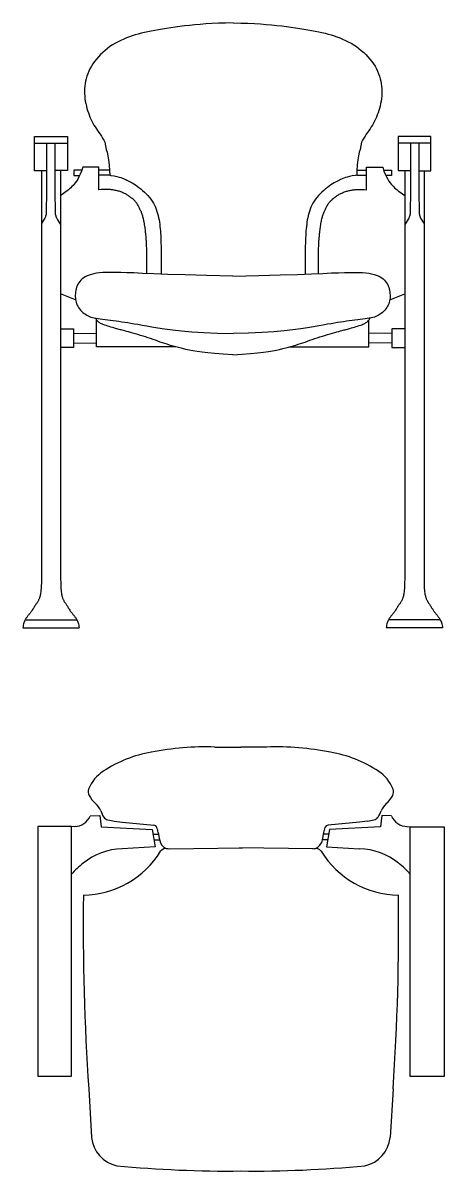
# Model space of a CAD drawing. Header units: millimetres. Extents: x 421 to 3085, y -1408 to 277.
# Drawn here: x 2485.4 to 2544.2, y -1371 to -1210.8 of the extents above; entities that cross this region are included whole.
import ezdxf

# ---------------------------------------------------------------- set-up
doc = ezdxf.new("R2010")
doc.units = ezdxf.units.MM

msp = doc.modelspace()

# ---------------------------------------------------------------- linework, layer by layer
at = {"color": 18, "linetype": 'Continuous', "true_color": 0x000000}
for p, q in [((2493.56, -1231.4), (2492.46, -1231.4)), ((2492.46, -1231.4), (2492.46, -1232.13)), ((2497.45, -1231.4), (2495.95, -1231.4)), ((2531.97, -1231.4), (2533.34, -1231.4)), ((2535.73, -1231.4), (2536.83, -1231.4)), ((2536.83, -1231.4), (2536.83, -1232.13)), ((2492.46, -1232.13), (2493.26, -1232.13)), ((2497.47, -1232.08), (2495.95, -1232.08)), ((2531.95, -1232.08), (2533.34, -1232.08)), ((2536.83, -1232.13), (2536.02, -1232.13)), ((2492.71, -1249.46), (2490.62, -1248.65)), ((2536.58, -1249.46), (2538.66, -1248.65)), ((2492.44, -1254.13), (2495.64, -1254.15)), ((2536.85, -1254.13), (2533.65, -1254.15)), ((2492.44, -1255.48), (2495.63, -1255.5)), ((2536.85, -1255.48), (2533.65, -1255.5)), ((2485.36, -1295.22), (2493.2, -1295.22)), ((2485.68, -1294.08), (2492.88, -1294.08)), ((2543.92, -1295.22), (2536.09, -1295.22)), ((2543.61, -1294.08), (2536.4, -1294.08))]:
    msp.add_line(p, q, dxfattribs=at)
at = {"color": 18, "true_color": 0x000000}
for p, q in [((2512.16, -1311.85), (2515.79, -1311.85)), ((2519.42, -1311.85), (2515.79, -1311.85)), ((2494.76, -1321.45), (2496.1, -1321.39)), ((2496.1, -1321.39), (2496.28, -1322.97)), ((2498.11, -1322.17), (2499.25, -1322.3)), ((2499.25, -1322.3), (2503.63, -1322.74)), ((2532.33, -1322.3), (2527.95, -1322.74)), ((2533.47, -1322.17), (2532.33, -1322.3)), ((2535.47, -1321.39), (2535.29, -1322.97)), ((2536.81, -1321.45), (2535.47, -1321.39)), ((2487.43, -1322.92), (2487.43, -1357.75)), ((2492.14, -1322.92), (2487.43, -1322.92)), ((2492.15, -1357.75), (2492.14, -1322.92)), ((2492.64, -1322.92), (2492.14, -1322.95)), ((2496.28, -1322.97), (2503.41, -1323.33)), ((2503.41, -1323.33), (2503.83, -1325.77)), ((2503.53, -1324), (2504.29, -1324)), ((2504.25, -1323.77), (2504.39, -1324.53)), ((2527.33, -1323.77), (2527.19, -1324.53)), ((2528.05, -1324), (2527.29, -1324)), ((2528.17, -1323.33), (2527.75, -1325.77)), ((2535.29, -1322.97), (2528.17, -1323.33)), ((2538.93, -1322.92), (2539.44, -1322.95)), ((2539.43, -1357.78), (2539.44, -1322.95)), ((2539.44, -1322.95), (2544.15, -1322.95)), ((2544.15, -1322.95), (2544.15, -1357.78)), ((2503.83, -1325.77), (2499.21, -1326.05)), ((2503.66, -1324.78), (2504.45, -1324.78)), ((2504.39, -1324.53), (2504.55, -1325.21)), ((2527.19, -1324.53), (2527.03, -1325.21)), ((2527.92, -1324.78), (2527.13, -1324.78)), ((2527.75, -1325.77), (2532.36, -1326.05)), ((2505.75, -1326.04), (2515.99, -1325.89)), ((2525.83, -1326.04), (2515.58, -1325.89)), ((2487.43, -1357.75), (2492.15, -1357.75)), ((2544.15, -1357.78), (2539.43, -1357.78)), ((2494.55, -1359.5), (2494.95, -1366.28)), ((2537.03, -1359.5), (2536.63, -1366.28))]:
    msp.add_line(p, q, dxfattribs=at)
at = {"color": 18, "linetype": 'Continuous', "true_color": 0x000000}
for points in [[(2514.72, -1210.85), (2513.65, -1210.86), (2512.67, -1210.89), (2511.75, -1210.93), (2510.9, -1210.98), (2510.1, -1211.04), (2509.34, -1211.12), (2508.62, -1211.19), (2507.93, -1211.27), (2507.26, -1211.35), (2506.62, -1211.44), (2506, -1211.52), (2505.41, -1211.61), (2504.83, -1211.7), (2504.29, -1211.79), (2503.76, -1211.88), (2503.26, -1211.98), (2502.78, -1212.07), (2502.32, -1212.17), (2501.87, -1212.28), (2501.45, -1212.39), (2501.03, -1212.51), (2500.62, -1212.64), (2500.22, -1212.78), (2499.82, -1212.94), (2499.43, -1213.1), (2499.03, -1213.28), (2498.64, -1213.48), (2498.26, -1213.68), (2497.88, -1213.91), (2497.51, -1214.14), (2497.16, -1214.4), (2496.82, -1214.67), (2496.5, -1214.95), (2496.19, -1215.25), (2495.89, -1215.56), (2495.62, -1215.88), (2495.36, -1216.21), (2495.13, -1216.55), (2494.91, -1216.89), (2494.72, -1217.24), (2494.55, -1217.58), (2494.41, -1217.93), (2494.28, -1218.27), (2494.18, -1218.62), (2494.1, -1218.97), (2494.04, -1219.31), (2493.99, -1219.66), (2493.96, -1220.01), (2493.95, -1220.36), (2493.96, -1220.71), (2493.98, -1221.06), (2494.02, -1221.41), (2494.07, -1221.76), (2494.13, -1222.1), (2494.21, -1222.43), (2494.29, -1222.76), (2494.39, -1223.07), (2494.49, -1223.38), (2494.6, -1223.68), (2494.72, -1223.98), (2494.85, -1224.26), (2494.98, -1224.54), (2495.13, -1224.81), (2495.28, -1225.08), (2495.44, -1225.34), (2495.61, -1225.6), (2495.78, -1225.86), (2495.95, -1226.12), (2496.13, -1226.38), (2496.31, -1226.65), (2496.48, -1226.92), (2496.65, -1227.19), (2496.81, -1227.49), (2496.97, -1228.48), (2497.11, -1228.88), (2497.22, -1229.36), (2497.32, -1229.93), (2497.4, -1230.63), (2497.45, -1231.47), (2497.47, -1232.08)], [(2514.71, -1210.85), (2515.77, -1210.86), (2516.75, -1210.89), (2517.67, -1210.93), (2518.52, -1210.98), (2519.33, -1211.04), (2520.08, -1211.12), (2520.8, -1211.19), (2521.49, -1211.27), (2522.16, -1211.35), (2522.8, -1211.44), (2523.42, -1211.52), (2524.01, -1211.61), (2524.59, -1211.7), (2525.14, -1211.79), (2525.66, -1211.88), (2526.17, -1211.98), (2526.65, -1212.07), (2527.11, -1212.17), (2527.55, -1212.28), (2527.98, -1212.39), (2528.39, -1212.51), (2528.8, -1212.64), (2529.2, -1212.78), (2529.6, -1212.94), (2529.99, -1213.1), (2530.39, -1213.28), (2530.78, -1213.48), (2531.17, -1213.68), (2531.54, -1213.91), (2531.91, -1214.14), (2532.26, -1214.4), (2532.6, -1214.67), (2532.93, -1214.95), (2533.24, -1215.25), (2533.53, -1215.56), (2533.8, -1215.88), (2534.06, -1216.21), (2534.29, -1216.55), (2534.51, -1216.89), (2534.7, -1217.24), (2534.87, -1217.58), (2535.01, -1217.93), (2535.14, -1218.27), (2535.24, -1218.62), (2535.32, -1218.97), (2535.39, -1219.31), (2535.43, -1219.66), (2535.46, -1220.01), (2535.47, -1220.36), (2535.46, -1220.71), (2535.44, -1221.06), (2535.4, -1221.41), (2535.35, -1221.76), (2535.29, -1222.1), (2535.21, -1222.43), (2535.13, -1222.76), (2535.03, -1223.07), (2534.93, -1223.38), (2534.82, -1223.68), (2534.7, -1223.98), (2534.57, -1224.26), (2534.44, -1224.54), (2534.29, -1224.81), (2534.14, -1225.08), (2533.98, -1225.34), (2533.82, -1225.6), (2533.64, -1225.86), (2533.47, -1226.12), (2533.29, -1226.38), (2533.12, -1226.65), (2532.94, -1226.92), (2532.77, -1227.19), (2532.61, -1227.49), (2532.46, -1228.48), (2532.32, -1228.88), (2532.2, -1229.36), (2532.1, -1229.93), (2532.02, -1230.63), (2531.97, -1231.47), (2531.95, -1232.08)], [(2488.65, -1231.46), (2486.97, -1231.46), (2486.97, -1226.67), (2491.56, -1226.67), (2491.56, -1231.43), (2489.82, -1231.43)], [(2486.97, -1227.59), (2491.56, -1227.59)], [(2488.65, -1227.59), (2488.65, -1230.92), (2488.64, -1233.41), (2488.63, -1235.19), (2488.62, -1236.38), (2488.61, -1237.09), (2488.6, -1237.45), (2488.59, -1237.57), (2488.58, -1237.59), (2488.57, -1237.59), (2488.56, -1237.6), (2488.56, -1237.62), (2488.55, -1237.64), (2488.55, -1237.67), (2488.54, -1237.71), (2488.53, -1237.75), (2488.52, -1237.79), (2488.51, -1237.84), (2488.49, -1237.9), (2488.45, -1237.97), (2488.4, -1238.07), (2488.33, -1238.2), (2488.23, -1238.37), (2488.1, -1238.58), (2487.94, -1238.84)], [(2489.82, -1227.59), (2489.82, -1230.92), (2489.83, -1233.41), (2489.83, -1235.19), (2489.84, -1236.38), (2489.86, -1237.09), (2489.87, -1237.45), (2489.88, -1237.57), (2489.89, -1237.59), (2489.9, -1237.59), (2489.9, -1237.6), (2489.91, -1237.62), (2489.92, -1237.64), (2489.92, -1237.67), (2489.93, -1237.71), (2489.94, -1237.75), (2489.95, -1237.79), (2489.96, -1237.84), (2489.98, -1237.9), (2490.02, -1237.98), (2490.08, -1238.09), (2490.16, -1238.23), (2490.27, -1238.43), (2490.42, -1238.67), (2490.62, -1238.98)], [(2540.64, -1231.46), (2542.32, -1231.46), (2542.32, -1226.67), (2537.73, -1226.67), (2537.73, -1231.43), (2539.47, -1231.43)], [(2542.32, -1227.59), (2537.73, -1227.59)], [(2539.47, -1227.59), (2539.46, -1230.92), (2539.46, -1233.41), (2539.45, -1235.19), (2539.44, -1236.38), (2539.43, -1237.09), (2539.42, -1237.45), (2539.4, -1237.57), (2539.39, -1237.59), (2539.39, -1237.59), (2539.38, -1237.6), (2539.37, -1237.62), (2539.37, -1237.64), (2539.36, -1237.67), (2539.36, -1237.71), (2539.35, -1237.75), (2539.34, -1237.79), (2539.33, -1237.84), (2539.3, -1237.9), (2539.27, -1237.98), (2539.21, -1238.09), (2539.13, -1238.23), (2539.01, -1238.43), (2538.86, -1238.67), (2538.66, -1238.98)], [(2540.63, -1227.59), (2540.64, -1230.92), (2540.64, -1233.41), (2540.65, -1235.19), (2540.66, -1236.38), (2540.67, -1237.09), (2540.69, -1237.45), (2540.7, -1237.57), (2540.71, -1237.59), (2540.72, -1237.59), (2540.72, -1237.6), (2540.73, -1237.62), (2540.73, -1237.64), (2540.74, -1237.67), (2540.74, -1237.71), (2540.75, -1237.75), (2540.76, -1237.79), (2540.78, -1237.84), (2540.8, -1237.9), (2540.83, -1237.97), (2540.88, -1238.07), (2540.95, -1238.2), (2541.05, -1238.37), (2541.18, -1238.58), (2541.35, -1238.84)], [(2493.7, -1230.98), (2493.52, -1231.51), (2493.35, -1231.95), (2493.17, -1232.33), (2493, -1232.65), (2492.83, -1232.92), (2492.67, -1233.14), (2492.51, -1233.34), (2492.35, -1233.52), (2492.2, -1233.67), (2492.05, -1233.83), (2491.88, -1233.98), (2491.7, -1234.13), (2491.49, -1234.29), (2491.24, -1234.47), (2490.96, -1234.67), (2490.62, -1234.89)], [(2495.95, -1234.1), (2495.95, -1230.98), (2493.7, -1230.98)], [(2533.34, -1234.1), (2533.34, -1230.98), (2535.58, -1230.98)], [(2535.58, -1230.98), (2535.76, -1231.51), (2535.94, -1231.95), (2536.11, -1232.33), (2536.28, -1232.65), (2536.45, -1232.92), (2536.61, -1233.14), (2536.77, -1233.34), (2536.93, -1233.52), (2537.08, -1233.67), (2537.24, -1233.83), (2537.4, -1233.98), (2537.59, -1234.13), (2537.8, -1234.29), (2538.04, -1234.47), (2538.33, -1234.67), (2538.66, -1234.89)], [(2487.94, -1231.46), (2487.94, -1288.38)], [(2490.62, -1231.46), (2490.62, -1288.38)], [(2497.47, -1232.08), (2497.63, -1232.1), (2498.1, -1232.19), (2498.48, -1232.27), (2498.78, -1232.34), (2499.03, -1232.41), (2499.24, -1232.49), (2499.41, -1232.56), (2499.57, -1232.63), (2499.72, -1232.69), (2499.88, -1232.77), (2500.05, -1232.85), (2500.23, -1232.94), (2500.42, -1233.04), (2500.63, -1233.15), (2500.84, -1233.28), (2501.07, -1233.43), (2501.31, -1233.6), (2501.56, -1233.79), (2501.81, -1233.99), (2502.07, -1234.2), (2502.32, -1234.43), (2502.57, -1234.67), (2502.8, -1234.92), (2503.02, -1235.18), (2503.23, -1235.44), (2503.41, -1235.71), (2503.57, -1235.99), (2503.72, -1236.27), (2503.85, -1236.55), (2503.97, -1236.84), (2504.07, -1237.13), (2504.16, -1237.42), (2504.24, -1237.72), (2504.3, -1238.02), (2504.36, -1238.32), (2504.41, -1238.63), (2504.45, -1238.93), (2504.49, -1239.24), (2504.52, -1239.55), (2504.55, -1239.86), (2504.57, -1240.17), (2504.59, -1240.49), (2504.61, -1240.82), (2504.62, -1241.17), (2504.63, -1241.55), (2504.64, -1241.95), (2504.64, -1242.4), (2504.65, -1242.89), (2504.65, -1243.42), (2504.66, -1243.97), (2504.66, -1244.52), (2504.66, -1245.05), (2504.66, -1245.52), (2504.66, -1245.88)], [(2531.95, -1232.08), (2531.79, -1232.1), (2531.32, -1232.19), (2530.94, -1232.27), (2530.64, -1232.34), (2530.39, -1232.41), (2530.18, -1232.49), (2530.01, -1232.56), (2529.85, -1232.63), (2529.7, -1232.69), (2529.54, -1232.77), (2529.37, -1232.85), (2529.19, -1232.94), (2529, -1233.04), (2528.79, -1233.15), (2528.58, -1233.28), (2528.35, -1233.43), (2528.11, -1233.6), (2527.86, -1233.79), (2527.61, -1233.99), (2527.35, -1234.2), (2527.1, -1234.43), (2526.86, -1234.67), (2526.62, -1234.92), (2526.4, -1235.18), (2526.2, -1235.44), (2526.01, -1235.71), (2525.85, -1235.99), (2525.7, -1236.27), (2525.57, -1236.55), (2525.45, -1236.84), (2525.35, -1237.13), (2525.26, -1237.42), (2525.19, -1237.72), (2525.12, -1238.02), (2525.06, -1238.32), (2525.01, -1238.63), (2524.97, -1238.93), (2524.93, -1239.24), (2524.9, -1239.55), (2524.87, -1239.86), (2524.85, -1240.17), (2524.83, -1240.49), (2524.82, -1240.82), (2524.8, -1241.17), (2524.79, -1241.55), (2524.78, -1241.95), (2524.78, -1242.4), (2524.77, -1242.89), (2524.77, -1243.42), (2524.76, -1243.97), (2524.76, -1244.52), (2524.76, -1245.05), (2524.76, -1245.52), (2524.76, -1245.88)], [(2538.66, -1231.43), (2538.66, -1288.38)], [(2541.35, -1231.46), (2541.35, -1288.38)], [(2502.66, -1245.86), (2502.67, -1245.1), (2502.67, -1244.41), (2502.67, -1243.79), (2502.67, -1243.24), (2502.66, -1242.75), (2502.64, -1242.32), (2502.63, -1241.94), (2502.61, -1241.6), (2502.6, -1241.3), (2502.58, -1241.04), (2502.57, -1240.81), (2502.55, -1240.6), (2502.53, -1240.41), (2502.51, -1240.23), (2502.49, -1240.05), (2502.47, -1239.88), (2502.45, -1239.71), (2502.42, -1239.53), (2502.4, -1239.35), (2502.37, -1239.17), (2502.34, -1238.99), (2502.31, -1238.82), (2502.28, -1238.65), (2502.25, -1238.49), (2502.22, -1238.33), (2502.19, -1238.18), (2502.16, -1238.04), (2502.12, -1237.91), (2502.09, -1237.78), (2502.05, -1237.66), (2502.01, -1237.54), (2501.97, -1237.42), (2501.93, -1237.31), (2501.89, -1237.21), (2501.84, -1237.1), (2501.79, -1237), (2501.74, -1236.9), (2501.69, -1236.8), (2501.64, -1236.7), (2501.59, -1236.6), (2501.53, -1236.5), (2501.48, -1236.39), (2501.43, -1236.29), (2501.37, -1236.19), (2501.31, -1236.08), (2501.24, -1235.98), (2501.17, -1235.88), (2501.09, -1235.79), (2501.01, -1235.69), (2500.92, -1235.6), (2500.83, -1235.52), (2500.73, -1235.43), (2500.63, -1235.35), (2500.53, -1235.27), (2500.44, -1235.2), (2500.34, -1235.13), (2500.24, -1235.06), (2500.15, -1234.99), (2500.06, -1234.92), (2499.96, -1234.86), (2499.86, -1234.8), (2499.76, -1234.74), (2499.66, -1234.68), (2499.54, -1234.62), (2499.43, -1234.57), (2499.3, -1234.52), (2499.17, -1234.47), (2499.04, -1234.42), (2498.91, -1234.37), (2498.78, -1234.33), (2498.64, -1234.29), (2498.52, -1234.25), (2498.39, -1234.22), (2498.27, -1234.2), (2498.16, -1234.17), (2498.04, -1234.15), (2497.93, -1234.13), (2497.81, -1234.11), (2497.7, -1234.1), (2497.58, -1234.09), (2497.46, -1234.08), (2497.33, -1234.08), (2497.18, -1234.07), (2497.01, -1234.07), (2496.81, -1234.08), (2496.57, -1234.08), (2496.28, -1234.09), (2495.95, -1234.1)], [(2526.62, -1245.86), (2526.61, -1245.1), (2526.61, -1244.41), (2526.61, -1243.79), (2526.62, -1243.24), (2526.63, -1242.75), (2526.64, -1242.32), (2526.66, -1241.94), (2526.67, -1241.6), (2526.69, -1241.3), (2526.7, -1241.04), (2526.72, -1240.81), (2526.74, -1240.6), (2526.75, -1240.41), (2526.77, -1240.23), (2526.79, -1240.05), (2526.81, -1239.88), (2526.84, -1239.71), (2526.86, -1239.53), (2526.89, -1239.35), (2526.91, -1239.17), (2526.94, -1238.99), (2526.97, -1238.82), (2527, -1238.65), (2527.03, -1238.49), (2527.06, -1238.33), (2527.09, -1238.18), (2527.13, -1238.04), (2527.16, -1237.91), (2527.2, -1237.78), (2527.23, -1237.66), (2527.27, -1237.54), (2527.31, -1237.42), (2527.35, -1237.31), (2527.4, -1237.21), (2527.44, -1237.1), (2527.49, -1237), (2527.54, -1236.9), (2527.59, -1236.8), (2527.64, -1236.7), (2527.7, -1236.6), (2527.75, -1236.5), (2527.8, -1236.39), (2527.86, -1236.29), (2527.92, -1236.19), (2527.98, -1236.08), (2528.05, -1235.98), (2528.12, -1235.88), (2528.19, -1235.79), (2528.28, -1235.69), (2528.36, -1235.6), (2528.46, -1235.52), (2528.55, -1235.43), (2528.65, -1235.35), (2528.75, -1235.27), (2528.85, -1235.2), (2528.95, -1235.13), (2529.04, -1235.06), (2529.13, -1234.99), (2529.23, -1234.92), (2529.32, -1234.86), (2529.42, -1234.8), (2529.52, -1234.74), (2529.63, -1234.68), (2529.74, -1234.62), (2529.86, -1234.57), (2529.98, -1234.52), (2530.11, -1234.47), (2530.24, -1234.42), (2530.38, -1234.37), (2530.51, -1234.33), (2530.64, -1234.29), (2530.77, -1234.25), (2530.89, -1234.22), (2531.01, -1234.2), (2531.13, -1234.17), (2531.24, -1234.15), (2531.36, -1234.13), (2531.47, -1234.11), (2531.59, -1234.1), (2531.7, -1234.09), (2531.83, -1234.08), (2531.96, -1234.08), (2532.1, -1234.07), (2532.28, -1234.07), (2532.48, -1234.08), (2532.72, -1234.08), (2533, -1234.09), (2533.34, -1234.1)], [(2514.64, -1246.18), (2511, -1246.08), (2508, -1246), (2505.57, -1245.91), (2503.62, -1245.84), (2502.07, -1245.78), (2500.84, -1245.72), (2499.86, -1245.68), (2499.03, -1245.65), (2498.3, -1245.63), (2497.65, -1245.63), (2497.06, -1245.64), (2496.53, -1245.66), (2496.06, -1245.7), (2495.64, -1245.75), (2495.26, -1245.82), (2494.91, -1245.91), (2494.6, -1246.01), (2494.32, -1246.12), (2494.06, -1246.25), (2493.84, -1246.4), (2493.63, -1246.55), (2493.45, -1246.72), (2493.29, -1246.9), (2493.16, -1247.09), (2493.04, -1247.29), (2492.94, -1247.49), (2492.86, -1247.7), (2492.79, -1247.92), (2492.74, -1248.14), (2492.71, -1248.36), (2492.68, -1248.58), (2492.67, -1248.79), (2492.67, -1249), (2492.68, -1249.21), (2492.7, -1249.41), (2492.73, -1249.61), (2492.78, -1249.81), (2492.84, -1250), (2492.92, -1250.19), (2493.01, -1250.37), (2493.13, -1250.55), (2493.25, -1250.73), (2493.4, -1250.9), (2493.55, -1251.06), (2493.72, -1251.21), (2493.89, -1251.36), (2494.08, -1251.48), (2494.26, -1251.6), (2494.46, -1251.7), (2494.66, -1251.79), (2494.86, -1251.86), (2495.08, -1251.93), (2495.32, -1251.99), (2495.58, -1252.04), (2495.85, -1252.09), (2496.15, -1252.13), (2496.47, -1252.18), (2496.82, -1252.22), (2497.19, -1252.27), (2497.57, -1252.31), (2497.97, -1252.36), (2498.37, -1252.41), (2498.77, -1252.46), (2499.18, -1252.52), (2499.59, -1252.58), (2500, -1252.64), (2500.44, -1252.71), (2500.91, -1252.79), (2501.42, -1252.88), (2501.99, -1252.98), (2502.64, -1253.09), (2503.37, -1253.22), (2504.19, -1253.36), (2505.14, -1253.51), (2506.23, -1253.66), (2507.48, -1253.8), (2508.93, -1253.93), (2510.6, -1254.04), (2512.51, -1254.11), (2514.69, -1254.14)], [(2514.64, -1246.18), (2518.28, -1246.08), (2521.28, -1246), (2523.71, -1245.91), (2525.66, -1245.84), (2527.21, -1245.78), (2528.44, -1245.72), (2529.43, -1245.68), (2530.25, -1245.65), (2530.98, -1245.63), (2531.64, -1245.63), (2532.23, -1245.64), (2532.75, -1245.66), (2533.23, -1245.7), (2533.65, -1245.75), (2534.03, -1245.82), (2534.37, -1245.91), (2534.68, -1246.01), (2534.97, -1246.12), (2535.22, -1246.25), (2535.45, -1246.4), (2535.65, -1246.55), (2535.83, -1246.72), (2535.99, -1246.9), (2536.13, -1247.09), (2536.25, -1247.29), (2536.34, -1247.49), (2536.42, -1247.7), (2536.49, -1247.92), (2536.54, -1248.14), (2536.58, -1248.36), (2536.6, -1248.58), (2536.61, -1248.79), (2536.62, -1249), (2536.61, -1249.21), (2536.59, -1249.41), (2536.55, -1249.61), (2536.51, -1249.81), (2536.44, -1250), (2536.37, -1250.19), (2536.27, -1250.37), (2536.16, -1250.55), (2536.03, -1250.73), (2535.89, -1250.9), (2535.73, -1251.06), (2535.57, -1251.21), (2535.39, -1251.36), (2535.21, -1251.48), (2535.02, -1251.6), (2534.83, -1251.7), (2534.63, -1251.79), (2534.42, -1251.86), (2534.2, -1251.93), (2533.96, -1251.99), (2533.71, -1252.04), (2533.43, -1252.09), (2533.13, -1252.13), (2532.81, -1252.18), (2532.46, -1252.22), (2532.1, -1252.27), (2531.71, -1252.31), (2531.32, -1252.36), (2530.92, -1252.41), (2530.51, -1252.46), (2530.1, -1252.52), (2529.7, -1252.58), (2529.28, -1252.64), (2528.85, -1252.71), (2528.38, -1252.79), (2527.86, -1252.88), (2527.29, -1252.98), (2526.65, -1253.09), (2525.92, -1253.22), (2525.09, -1253.36), (2524.15, -1253.51), (2523.06, -1253.66), (2521.81, -1253.8), (2520.37, -1253.93), (2518.72, -1254.04), (2516.83, -1254.11), (2514.69, -1254.14)], [(2514.64, -1257.12), (2513.3, -1257.03), (2512.15, -1256.94), (2511.18, -1256.85), (2510.36, -1256.76), (2509.66, -1256.66), (2509.07, -1256.56), (2508.55, -1256.47), (2508.08, -1256.37), (2507.65, -1256.27), (2507.25, -1256.17), (2506.87, -1256.08), (2506.5, -1255.98), (2506.15, -1255.88), (2505.82, -1255.78), (2505.49, -1255.67), (2505.16, -1255.57), (2504.84, -1255.46), (2504.52, -1255.35), (2504.19, -1255.23), (2503.86, -1255.11), (2503.53, -1255), (2503.19, -1254.88), (2502.85, -1254.76), (2502.49, -1254.64), (2502.13, -1254.53), (2501.76, -1254.42), (2501.4, -1254.31), (2501.04, -1254.21), (2500.7, -1254.11), (2500.38, -1254.02), (2500.09, -1253.94), (2499.83, -1253.87), (2499.6, -1253.81), (2499.41, -1253.76), (2499.23, -1253.71), (2499.08, -1253.67), (2498.93, -1253.63), (2498.78, -1253.6), (2498.63, -1253.55), (2498.46, -1253.51), (2498.27, -1253.45), (2498.07, -1253.39), (2497.86, -1253.33), (2497.64, -1253.26), (2497.42, -1253.2), (2497.2, -1253.13), (2496.99, -1253.06), (2496.8, -1252.99), (2496.63, -1252.93), (2496.47, -1252.87), (2496.34, -1252.81), (2496.21, -1252.75), (2496.1, -1252.69), (2496.01, -1252.63), (2495.92, -1252.57), (2495.84, -1252.5), (2495.77, -1252.44), (2495.71, -1252.37), (2495.66, -1252.3), (2495.61, -1252.23), (2495.56, -1252.17), (2495.53, -1252.11), (2495.5, -1252.06), (2495.48, -1252.02)], [(2514.64, -1257.12), (2515.98, -1257.03), (2517.13, -1256.94), (2518.1, -1256.85), (2518.93, -1256.76), (2519.62, -1256.66), (2520.22, -1256.56), (2520.74, -1256.47), (2521.2, -1256.37), (2521.63, -1256.27), (2522.04, -1256.17), (2522.42, -1256.08), (2522.78, -1255.98), (2523.13, -1255.88), (2523.47, -1255.78), (2523.8, -1255.67), (2524.12, -1255.57), (2524.44, -1255.46), (2524.77, -1255.35), (2525.09, -1255.23), (2525.42, -1255.11), (2525.75, -1255), (2526.09, -1254.88), (2526.44, -1254.76), (2526.79, -1254.64), (2527.16, -1254.53), (2527.52, -1254.42), (2527.88, -1254.31), (2528.24, -1254.21), (2528.58, -1254.11), (2528.9, -1254.02), (2529.2, -1253.94), (2529.46, -1253.87), (2529.68, -1253.81), (2529.88, -1253.76), (2530.05, -1253.71), (2530.21, -1253.67), (2530.36, -1253.63), (2530.5, -1253.6), (2530.66, -1253.55), (2530.83, -1253.51), (2531.01, -1253.45), (2531.21, -1253.39), (2531.43, -1253.33), (2531.65, -1253.26), (2531.87, -1253.2), (2532.08, -1253.13), (2532.29, -1253.06), (2532.48, -1252.99), (2532.66, -1252.93), (2532.81, -1252.87), (2532.95, -1252.81), (2533.07, -1252.75), (2533.18, -1252.69), (2533.28, -1252.63), (2533.36, -1252.57), (2533.44, -1252.5), (2533.51, -1252.44), (2533.57, -1252.37), (2533.63, -1252.3), (2533.68, -1252.23), (2533.72, -1252.17), (2533.75, -1252.11), (2533.78, -1252.06), (2533.81, -1252.02)], [(2490.62, -1253.5), (2492.44, -1253.5), (2492.44, -1256.1), (2490.62, -1256.1)], [(2506.69, -1256.03), (2495.63, -1256.03), (2495.65, -1252.29)], [(2522.59, -1256.03), (2533.65, -1256.03), (2533.64, -1252.29)], [(2538.66, -1253.5), (2536.85, -1253.5), (2536.85, -1256.1), (2538.66, -1256.1)], [(2487.94, -1288.38), (2487.93, -1288.92), (2487.91, -1289.35), (2487.89, -1289.7), (2487.87, -1289.99), (2487.85, -1290.21), (2487.83, -1290.38), (2487.8, -1290.53), (2487.77, -1290.65), (2487.75, -1290.77), (2487.72, -1290.88), (2487.69, -1290.98), (2487.65, -1291.07), (2487.62, -1291.16), (2487.58, -1291.25), (2487.55, -1291.33), (2487.51, -1291.41), (2487.47, -1291.48), (2487.42, -1291.55), (2487.38, -1291.62), (2487.33, -1291.7), (2487.28, -1291.77), (2487.23, -1291.85), (2487.17, -1291.93), (2487.12, -1292.01), (2487.05, -1292.11), (2486.99, -1292.21), (2486.93, -1292.31), (2486.86, -1292.42), (2486.8, -1292.53), (2486.73, -1292.63), (2486.66, -1292.73), (2486.6, -1292.83), (2486.53, -1292.92), (2486.47, -1293.01), (2486.41, -1293.09), (2486.35, -1293.16), (2486.29, -1293.24), (2486.23, -1293.31), (2486.17, -1293.38), (2486.11, -1293.45), (2486.05, -1293.52), (2486, -1293.6), (2485.94, -1293.67), (2485.89, -1293.75), (2485.83, -1293.83), (2485.78, -1293.91), (2485.72, -1294), (2485.67, -1294.09), (2485.62, -1294.19), (2485.56, -1294.29), (2485.52, -1294.41), (2485.47, -1294.53), (2485.43, -1294.67), (2485.4, -1294.84), (2485.38, -1295.02), (2485.36, -1295.22)], [(2490.62, -1288.38), (2490.63, -1288.92), (2490.65, -1289.35), (2490.66, -1289.7), (2490.68, -1289.99), (2490.71, -1290.21), (2490.73, -1290.38), (2490.76, -1290.53), (2490.78, -1290.65), (2490.81, -1290.77), (2490.84, -1290.88), (2490.87, -1290.98), (2490.9, -1291.07), (2490.94, -1291.16), (2490.97, -1291.25), (2491.01, -1291.33), (2491.05, -1291.41), (2491.09, -1291.48), (2491.13, -1291.55), (2491.18, -1291.62), (2491.23, -1291.7), (2491.28, -1291.77), (2491.33, -1291.85), (2491.38, -1291.93), (2491.44, -1292.01), (2491.5, -1292.11), (2491.56, -1292.21), (2491.63, -1292.31), (2491.69, -1292.42), (2491.76, -1292.53), (2491.83, -1292.63), (2491.89, -1292.73), (2491.96, -1292.83), (2492.02, -1292.92), (2492.09, -1293.01), (2492.15, -1293.09), (2492.21, -1293.16), (2492.27, -1293.24), (2492.33, -1293.31), (2492.39, -1293.38), (2492.45, -1293.45), (2492.5, -1293.52), (2492.56, -1293.6), (2492.62, -1293.67), (2492.67, -1293.75), (2492.73, -1293.83), (2492.78, -1293.91), (2492.83, -1294), (2492.89, -1294.09), (2492.94, -1294.19), (2492.99, -1294.29), (2493.04, -1294.41), (2493.08, -1294.53), (2493.12, -1294.67), (2493.16, -1294.84), (2493.18, -1295.02), (2493.2, -1295.22)], [(2538.66, -1288.38), (2538.65, -1288.92), (2538.64, -1289.35), (2538.62, -1289.7), (2538.6, -1289.99), (2538.58, -1290.21), (2538.55, -1290.38), (2538.53, -1290.53), (2538.5, -1290.65), (2538.47, -1290.77), (2538.44, -1290.88), (2538.41, -1290.98), (2538.38, -1291.07), (2538.35, -1291.16), (2538.31, -1291.25), (2538.28, -1291.33), (2538.24, -1291.41), (2538.2, -1291.48), (2538.15, -1291.55), (2538.11, -1291.62), (2538.06, -1291.7), (2538.01, -1291.77), (2537.96, -1291.85), (2537.9, -1291.93), (2537.84, -1292.01), (2537.78, -1292.11), (2537.72, -1292.21), (2537.66, -1292.31), (2537.59, -1292.42), (2537.52, -1292.53), (2537.46, -1292.63), (2537.39, -1292.73), (2537.32, -1292.83), (2537.26, -1292.92), (2537.2, -1293.01), (2537.13, -1293.09), (2537.07, -1293.16), (2537.01, -1293.24), (2536.95, -1293.31), (2536.9, -1293.38), (2536.84, -1293.45), (2536.78, -1293.52), (2536.72, -1293.6), (2536.67, -1293.67), (2536.61, -1293.75), (2536.56, -1293.83), (2536.5, -1293.91), (2536.45, -1294), (2536.4, -1294.09), (2536.34, -1294.19), (2536.29, -1294.29), (2536.24, -1294.41), (2536.2, -1294.53), (2536.16, -1294.67), (2536.13, -1294.84), (2536.1, -1295.02), (2536.09, -1295.22)], [(2541.35, -1288.38), (2541.36, -1288.92), (2541.37, -1289.35), (2541.39, -1289.7), (2541.41, -1289.99), (2541.43, -1290.21), (2541.46, -1290.38), (2541.48, -1290.53), (2541.51, -1290.65), (2541.54, -1290.77), (2541.57, -1290.88), (2541.6, -1290.98), (2541.63, -1291.07), (2541.66, -1291.16), (2541.7, -1291.25), (2541.74, -1291.33), (2541.78, -1291.41), (2541.82, -1291.48), (2541.86, -1291.55), (2541.91, -1291.62), (2541.95, -1291.7), (2542, -1291.77), (2542.06, -1291.85), (2542.11, -1291.93), (2542.17, -1292.01), (2542.23, -1292.11), (2542.29, -1292.21), (2542.36, -1292.31), (2542.42, -1292.42), (2542.49, -1292.53), (2542.56, -1292.63), (2542.62, -1292.73), (2542.69, -1292.83), (2542.75, -1292.92), (2542.82, -1293.01), (2542.88, -1293.09), (2542.94, -1293.16), (2543, -1293.24), (2543.06, -1293.31), (2543.12, -1293.38), (2543.17, -1293.45), (2543.23, -1293.52), (2543.29, -1293.6), (2543.34, -1293.67), (2543.4, -1293.75), (2543.45, -1293.83), (2543.51, -1293.91), (2543.56, -1294), (2543.62, -1294.09), (2543.67, -1294.19), (2543.72, -1294.29), (2543.77, -1294.41), (2543.81, -1294.53), (2543.85, -1294.67), (2543.88, -1294.84), (2543.91, -1295.02), (2543.92, -1295.22)]]:
    msp.add_lwpolyline(points, dxfattribs=at)
at = {"color": 18, "true_color": 0x000000}
for centre, radius, start, end in [((2506.1, -1329.59), 17.25, 99.4024, 123.5003), ((2510.77, -1349.63), 37.81, 87.8899, 101.41), ((2520.81, -1349.63), 37.81, 78.59, 92.1101), ((2525.47, -1329.59), 17.25, 56.4997, 80.5976), ((2499.45, -1319.65), 5.29, 122.6299, 158.673), ((2532.12, -1319.65), 5.29, 21.327, 57.3701), ((2495.68, -1318.06), 1.21, 163.7147, 205.731), ((2535.89, -1318.06), 1.21, 334.269, 16.2853), ((2498.05, -1316.76), 3.9, 207.9167, 229.179), ((2533.53, -1316.76), 3.9, 310.821, 332.0833), ((2493.41, -1321.93), 3.04, 22.8725, 46.8143), ((2501.08, -1318.92), 5.2, 200.5642, 211.491), ((2530.5, -1318.92), 5.2, 328.509, 339.4358), ((2538.17, -1321.93), 3.04, 133.1857, 157.1275), ((2492.48, -1320.41), 2.52, 271.9236, 335.2138), ((2497.43, -1321.06), 0.972, 216.1648, 256.4476), ((2498.63, -1316.68), 5.51, 255.0746, 264.6449), ((2532.95, -1316.68), 5.51, 275.3551, 284.9254), ((2534.14, -1321.06), 0.972, 283.5524, 323.8352), ((2539.09, -1320.41), 2.52, 204.7862, 268.0764), ((2503.54, -1323.29), 0.562, 87.7773, 87.976), ((2503.54, -1323.29), 0.562, 21.709, 80.7421), ((2501.1, -1324.25), 3.18, 8.7044, 21.4915), ((2530.47, -1324.25), 3.18, 158.5085, 171.2956), ((2528.04, -1323.29), 0.562, 99.2579, 158.291), ((2528.04, -1323.29), 0.562, 92.024, 92.2227), ((2505.79, -1324.7), 1.34, 202.61, 268.3163), ((2525.79, -1324.7), 1.34, 271.6837, 337.39), ((2499.31, -1334.72), 8.67, 90.6432, 129.7631), ((2493.64, -1319.63), 12.85, 270.6707, 328.3507), ((2505.39, -1327.05), 1.05, 78.6245, 140.0105), ((2526.19, -1327.05), 1.05, 39.9895, 101.3755), ((2537.93, -1319.63), 12.85, 211.6493, 269.3293), ((2532.26, -1334.72), 8.67, 50.2369, 89.3568), ((2499.31, -1335.65), 9.4, 126.1366, 139.7223), ((2532.27, -1335.65), 9.4, 40.2777, 53.8634), ((2826.05, -1336.71), 332.28, 179.2702, 183.9323), ((2205.53, -1336.71), 332.28, 356.0677, 0.7298), ((2499.42, -1365.85), 4.49, 185.4855, 257.8002), ((2532.16, -1365.85), 4.49, 282.1998, 354.5145), ((2514, -1208.06), 162.92, 264.5291, 270.6273), ((2517.57, -1208.06), 162.92, 269.3727, 275.4709)]:
    msp.add_arc(centre, radius, start, end, dxfattribs=at)

doc.saveas('drawing.dxf')
